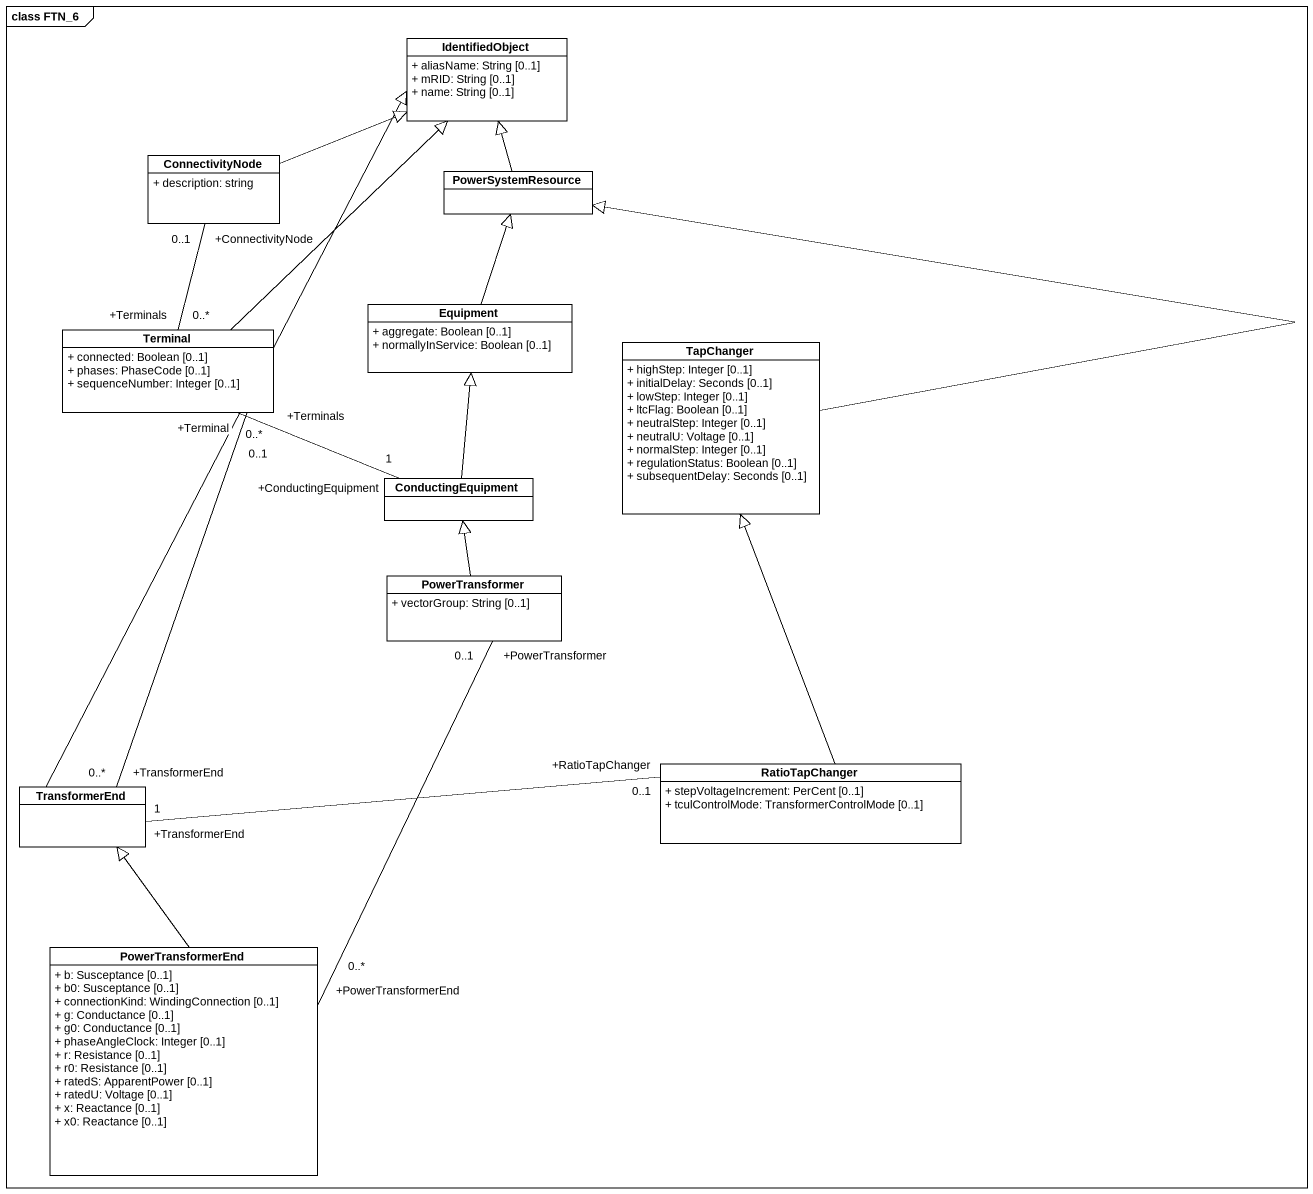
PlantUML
@startuml
mainframe class FTN_6
hide circle
hide empty members
skinparam classAttributeIconSize 0
class IdentifiedObject {
  + aliasName: String [0..1]
  + mRID: String [0..1]
  + name: String [0..1]
}
class ConnectivityNode {
  + description: string
}
class PowerSystemResource
class Equipment {
  + aggregate: Boolean [0..1]
  + normallyInService: Boolean [0..1]
}
class Terminal {
  + connected: Boolean [0..1]
  + phases: PhaseCode [0..1]
  + sequenceNumber: Integer [0..1]
}
class TapChanger {
  + highStep: Integer [0..1]
  + initialDelay: Seconds [0..1]
  + lowStep: Integer [0..1]
  + ltcFlag: Boolean [0..1]
  + neutralStep: Integer [0..1]
  + neutralU: Voltage [0..1]
  + normalStep: Integer [0..1]
  + regulationStatus: Boolean [0..1]
  + subsequentDelay: Seconds [0..1]
}
class ConductingEquipment
class PowerTransformer {
  + vectorGroup: String [0..1]
}
class TransformerEnd
class RatioTapChanger {
  + stepVoltageIncrement: PerCent [0..1]
  + tculControlMode: TransformerControlMode [0..1]
}
class PowerTransformerEnd {
  + b: Susceptance [0..1]
  + b0: Susceptance [0..1]
  + connectionKind: WindingConnection [0..1]
  + g: Conductance [0..1]
  + g0: Conductance [0..1]
  + phaseAngleClock: Integer [0..1]
  + r: Resistance [0..1]
  + r0: Resistance [0..1]
  + ratedS: ApparentPower [0..1]
  + ratedU: Voltage [0..1]
  + x: Reactance [0..1]
  + x0: Reactance [0..1]
}
ConnectivityNode -right-|> IdentifiedObject
PowerSystemResource -up-|> IdentifiedObject
Equipment -up-|> PowerSystemResource
Terminal -up-|> IdentifiedObject
Terminal "+Terminals\n0..*" -up- "+ConnectivityNode\n0..1" ConnectivityNode
Terminal "+Terminals\n0..*" -right- "+ConductingEquipment\n1" ConductingEquipment
TapChanger -up-|> PowerSystemResource
ConductingEquipment -up-|> Equipment
PowerTransformer -up-|> ConductingEquipment
PowerTransformer "+PowerTransformer\n0..1" -- "+PowerTransformerEnd\n0..*" PowerTransformerEnd
TransformerEnd -up-|> IdentifiedObject
TransformerEnd "+TransformerEnd\n0..*" -up- "+Terminal\n0..1" Terminal
TransformerEnd "+TransformerEnd\n1" -right- "+RatioTapChanger\n0..1" RatioTapChanger
RatioTapChanger -up-|> TapChanger
PowerTransformerEnd -up-|> TransformerEnd
@enduml
